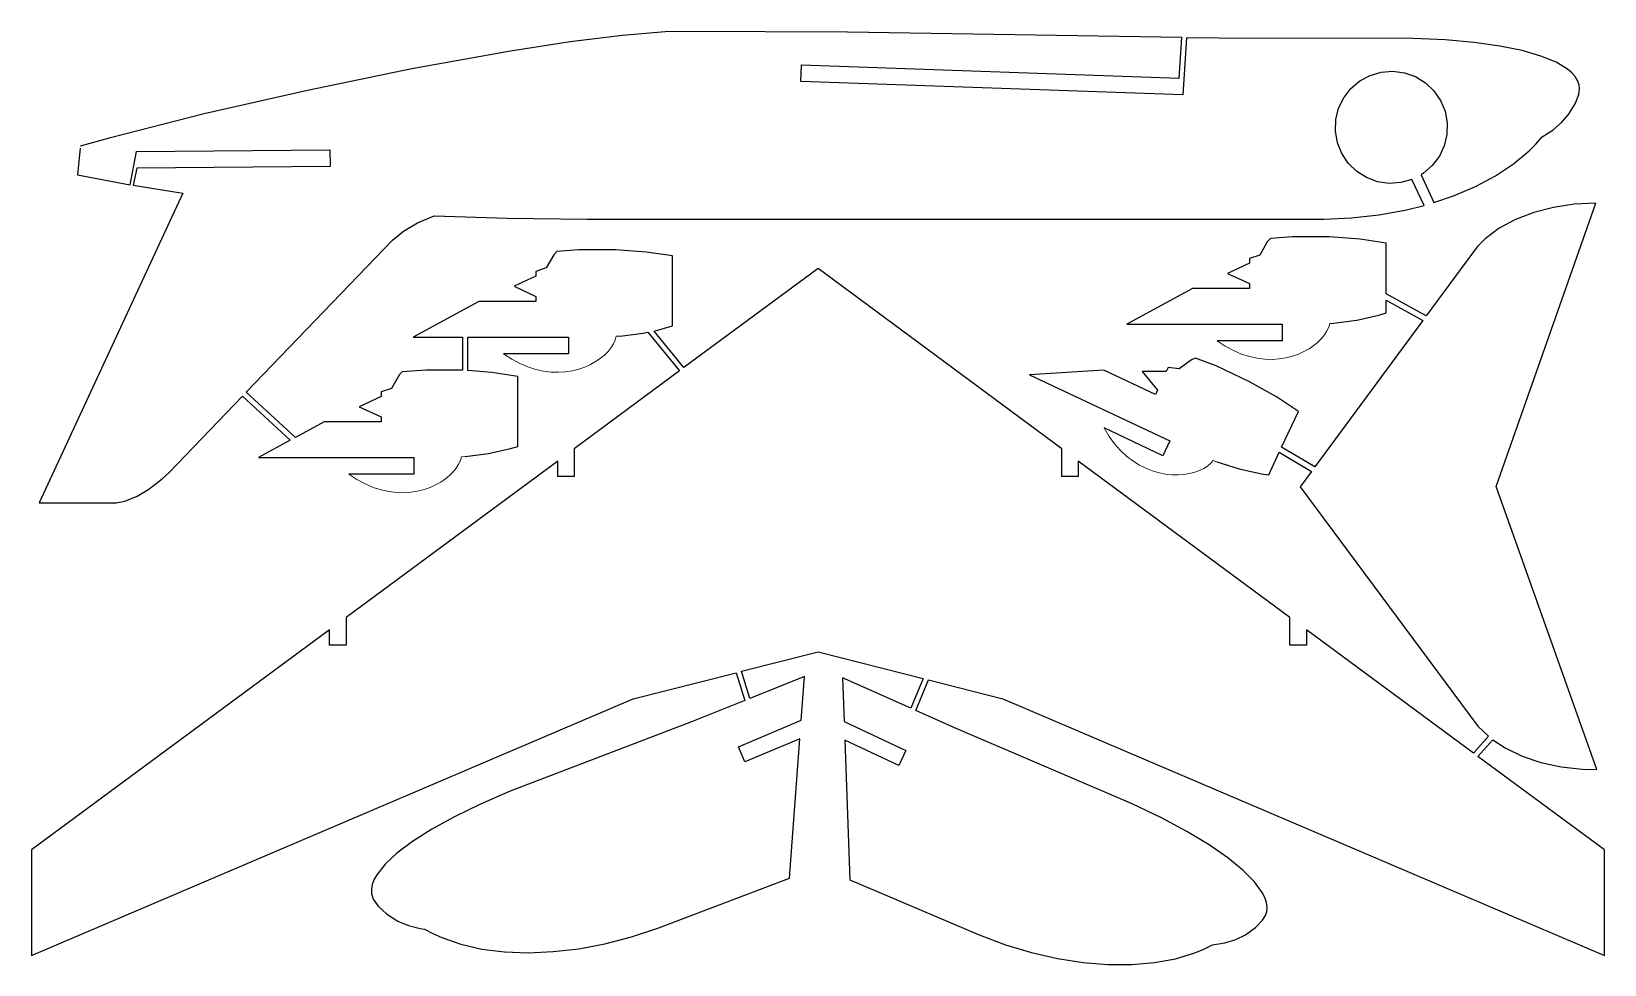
# Model space of a CAD drawing. Extents: x 0 to 285, y 0 to 169.
import ezdxf

# ---------------------------------------------------------------- set-up
doc = ezdxf.new("R2010")
doc.units = 0
doc.header["$MEASUREMENT"] = 0

# ---------------------------------------------------------------- blocks, each defined once
blk = doc.blocks.new('*E0')
at = {"color": 7, "linetype": 'Continuous', "lineweight": 0, "flags": 128}
blk.add_lwpolyline([(77.915732, 91.997778), (77.731462, 91.319486), (77.420608, 90.630963), (76.989592, 89.943056), (76.444834, 89.266611), (75.792756, 88.612474), (75.039779, 87.991492), (74.192322, 87.414512), (73.256809, 86.892379), (72.239658, 86.43594), (71.147292, 86.056042), (69.986131, 85.763531), (68.762596, 85.569253), (67.483109, 85.484055), (66.15409, 85.518784), (64.78196, 85.684285), (63.37314, 85.991405), (61.934051, 86.45099), (60.471114, 87.073888), (58.99075, 87.870943), (57.49938, 88.853004)], dxfattribs=at)
blk = doc.blocks.new('*E1')
at = {"color": 7, "linetype": 'Continuous', "lineweight": 0, "flags": 128}
blk.add_lwpolyline([(105.963126, 113.812415), (105.778856, 113.134123), (105.468002, 112.4456), (105.036986, 111.757693), (104.492228, 111.081248), (103.84015, 110.427111), (103.087173, 109.806129), (102.239716, 109.229149), (101.304203, 108.707016), (100.287052, 108.250577), (99.194686, 107.870679), (98.033525, 107.578168), (96.80999, 107.38389), (95.530503, 107.298692), (94.201484, 107.333421), (92.829354, 107.498922), (91.420534, 107.806042), (89.981445, 108.265627), (88.518508, 108.888525), (87.038144, 109.68558), (85.546774, 110.667641)], dxfattribs=at)
blk = doc.blocks.new('*E2')
at = {"color": 7, "linetype": 'Continuous', "lineweight": 0, "flags": 128}
blk.add_lwpolyline([(235.292754, 116.149703), (235.108484, 115.471411), (234.79763, 114.782888), (234.366614, 114.094981), (233.821856, 113.418536), (233.169778, 112.764399), (232.416801, 112.143417), (231.569344, 111.566437), (230.633831, 111.044304), (229.61668, 110.587865), (228.524314, 110.207967), (227.363153, 109.915456), (226.139618, 109.721178), (224.860131, 109.63598), (223.531112, 109.670709), (222.158982, 109.83621), (220.750162, 110.14333), (219.311073, 110.602915), (217.848136, 111.225813), (216.367772, 112.022868), (214.876402, 113.004929)], dxfattribs=at)
blk = doc.blocks.new('*E3')
at = {"color": 7, "linetype": 'Continuous', "lineweight": 0, "flags": 128}
blk.add_lwpolyline([(214.197654, 91.34583), (213.741547, 90.811038), (213.166596, 90.321012), (212.483237, 89.882822), (211.701904, 89.503537), (210.833033, 89.190225), (209.88706, 88.949956), (208.874421, 88.789798), (207.805551, 88.716822), (206.690886, 88.738095), (205.540861, 88.860687), (204.365912, 89.091668), (203.176474, 89.438106), (201.982984, 89.90707), (200.795876, 90.50563), (199.625587, 91.240854), (198.482551, 92.119811), (197.377205, 93.149572), (196.319984, 94.337204), (195.321324, 95.689776), (194.39166, 97.214359)], dxfattribs=at)

msp = doc.modelspace()

# ---------------------------------------------------------------- linework, layer by layer
at = {"linetype": 'Continuous'}
for p, q in [((107.091789, 168.306335), (97.64048, 167.120071)), ((114.843246, 168.93634), (107.091789, 168.306335)), ((117.969246, 169.018692), (114.843246, 168.93634)), ((147.903717, 168.918869), (117.969246, 169.018692)), ((208.485657, 167.907547), (147.903717, 168.918869)), ((86.848663, 165.454498), (68.933525, 162.225723)), ((97.64048, 167.120071), (86.848663, 165.454498)), ((207.984436, 160.582489), (208.485657, 167.907547)), ((209.34407, 167.893219), (208.696991, 157.555771)), ((215.230484, 167.800461), (209.34407, 167.893219)), ((250.417389, 167.740112), (215.230484, 167.800461)), ((256.250122, 167.481842), (250.417389, 167.740112)), ((261.496979, 167.02124), (256.250122, 167.481842)), ((266.142059, 166.373245), (261.496979, 167.02124)), ((270.169525, 165.552795), (266.142059, 166.373245)), ((273.563477, 164.574783), (270.169525, 165.552795)), ((139.447998, 159.973999), (139.552704, 162.972183)), ((139.552704, 162.972183), (207.984436, 160.582489)), ((276.308044, 163.454132), (273.563477, 164.574783)), ((278.387329, 162.20578), (276.308044, 163.454132)), ((68.933525, 162.225723), (50.023483, 158.351273)), ((208.696991, 157.555771), (139.447998, 159.973999)), ((239.132736, 158.701843), (240.748657, 160.06813)), ((240.748657, 160.06813), (242.612473, 161.070175)), ((242.612473, 161.070175), (244.643387, 161.664551)), ((244.643387, 161.664551), (246.753372, 161.825485)), ((246.753372, 161.825485), (248.850937, 161.54599)), ((248.850937, 161.54599), (250.845169, 160.838196)), ((250.845169, 160.838196), (252.649597, 159.732773)), ((252.649597, 159.732773), (254.18602, 158.277664)), ((279.172546, 161.538376), (278.387329, 162.20578)), ((279.785492, 160.844635), (279.172546, 161.538376)), ((280.224213, 160.126434), (279.785492, 160.844635)), ((280.486664, 159.385635), (280.224213, 160.126434)), ((50.023483, 158.351273), (31.331293, 154.090851)), ((236.911041, 155.126709), (237.834778, 157.030548)), ((237.834778, 157.030548), (239.132736, 158.701843)), ((254.18602, 158.277664), (255.387802, 156.535934)), ((279.769592, 155.898346), (280.421478, 157.604309)), ((280.421478, 157.604309), (280.570892, 158.6241)), ((280.570892, 158.6241), (280.486664, 159.385635)), ((31.331293, 154.090851), (14.069698, 149.704147)), ((236.401581, 153.072845), (236.911041, 155.126709)), ((255.387802, 156.535934), (256.20285, 154.583099)), ((256.20285, 154.583099), (256.595856, 152.503799)), ((277.310089, 152.526505), (278.576263, 153.98143)), ((278.576263, 153.98143), (279.769592, 155.898346)), ((236.328461, 150.957993), (236.401581, 153.072845)), ((256.595856, 152.503799), (256.549774, 150.388199)), ((273.774963, 149.94075), (275.713348, 151.151276)), ((275.713348, 151.151276), (277.310089, 152.526505)), ((14.069698, 149.704147), (8.843354, 148.258713)), ((236.69487, 148.873856), (236.328461, 150.957993)), ((237.484924, 146.910751), (236.69487, 148.873856)), ((256.066589, 148.327988), (255.167236, 146.412491)), ((256.549774, 150.388199), (256.066589, 148.327988)), ((271.430359, 147.383987), (272.664398, 148.639267)), ((272.664398, 148.639267), (273.774963, 149.94075)), ((8.80614, 147.871686), (8.340818, 143.032333)), ((17.895294, 141.256348), (19.044231, 147.287201)), ((19.044231, 147.287201), (54.095554, 147.593094)), ((54.095554, 147.593094), (54.121735, 144.593201)), ((238.664352, 145.153824), (237.484924, 146.910751)), ((255.167236, 146.412491), (253.890732, 144.724762)), ((268.613251, 145.020203), (271.430359, 147.383987)), ((8.340818, 143.032333), (17.895294, 141.256348)), ((19.07041, 144.287308), (18.422085, 141.169235)), ((54.121735, 144.593201), (19.07041, 144.287308)), ((240.182053, 143.679199), (238.664352, 145.153824)), ((241.972229, 142.550827), (240.182053, 143.679199)), ((252.292404, 143.337952), (251.850388, 143.045639)), ((251.850388, 143.045639), (254.195816, 138.048843)), ((253.890732, 144.724762), (252.292404, 143.337952)), ((261.733337, 140.937531), (265.366608, 142.865891)), ((265.366608, 142.865891), (268.613251, 145.020203)), ((27.444855, 139.762787), (1.40812, 83.649132)), ((18.422085, 141.169235), (27.444855, 139.762787)), ((243.957245, 141.817612), (241.972229, 142.550827)), ((246.051071, 141.511353), (243.957245, 141.817612)), ((248.162933, 141.645309), (246.051071, 141.511353)), ((250.201294, 142.213699), (248.162933, 141.645309)), ((252.399841, 137.5298), (250.201294, 142.213699)), ((257.75647, 139.251587), (261.733337, 140.937531)), ((248.943619, 136.672836), (252.399841, 137.5298)), ((254.195816, 138.048843), (257.75647, 139.251587)), ((265.492676, 86.608582), (283.533661, 137.913666)), ((275.845612, 137.160751), (272.274994, 136.239014)), ((279.620728, 137.723694), (275.845612, 137.160751)), ((283.533661, 137.913666), (279.620728, 137.723694)), ((67.43383, 132.85582), (69.964722, 134.348801)), ((69.964722, 134.348801), (72.979836, 135.657639)), ((72.979836, 135.657639), (86.215042, 135.183121)), ((86.215042, 135.183121), (100.72847, 135.03476)), ((100.72847, 135.03476), (234.220917, 135.03476)), ((234.220917, 135.03476), (239.271667, 135.261475)), ((239.271667, 135.261475), (244.193542, 135.813004)), ((244.193542, 135.813004), (248.943619, 136.672836)), ((268.975494, 134.972641), (266.013672, 133.375824)), ((272.274994, 136.239014), (268.975494, 134.972641)), ((38.923397, 103.678871), (65.4105, 131.224915)), ((65.4105, 131.224915), (67.43383, 132.85582)), ((224.534348, 131.528015), (223.978409, 130.92598)), ((228.536911, 131.83992), (224.534348, 131.528015)), ((235.210709, 131.822678), (228.536911, 131.83992)), ((240.794846, 131.415985), (235.210709, 131.822678)), ((245.498016, 130.696487), (240.794846, 131.415985)), ((263.456238, 131.462753), (262.00882, 130.018646)), ((266.013672, 133.375824), (263.456238, 131.462753)), ((94.648766, 128.588699), (93.309151, 126.184845)), ((95.204712, 129.19072), (94.648766, 128.588699)), ((99.207275, 129.502625), (95.204712, 129.19072)), ((105.881081, 129.485397), (99.207275, 129.502625)), ((111.465202, 129.078705), (105.881081, 129.485397)), ((116.168381, 128.359207), (111.465202, 129.078705)), ((116.168381, 115.697166), (116.168381, 128.359207)), ((222.638779, 128.522125), (220.741409, 127.891045)), ((223.978409, 130.92598), (222.638779, 128.522125)), ((245.498016, 121.502373), (245.498016, 130.696487)), ((262.00882, 130.018646), (252.779175, 117.509483)), ((93.309151, 126.184845), (91.411766, 125.553757)), ((91.411766, 125.553757), (91.411766, 124.712303)), ((142.55249, 126.07753), (118.265999, 108.139305)), ((186.732529, 93.445747), (142.55249, 126.07753)), ((220.741409, 127.049583), (216.788879, 125.2089)), ((220.741409, 127.891045), (220.741409, 127.049583)), ((91.411766, 124.712303), (87.459236, 122.871613)), ((87.459236, 122.871613), (91.411766, 121.03093)), ((216.788879, 125.2089), (220.741409, 123.368217)), ((220.741409, 123.368217), (220.741409, 122.471581)), ((81.077538, 120.134293), (69.202942, 113.667641)), ((91.411766, 120.134293), (81.077538, 120.134293)), ((91.411766, 121.03093), (91.411766, 120.134293)), ((210.407166, 122.471581), (198.532578, 116.004929)), ((220.741409, 122.471581), (210.407166, 122.471581)), ((252.779175, 117.509483), (245.498016, 121.502373)), ((245.498016, 118.034454), (245.498016, 120.361877)), ((245.498016, 120.361877), (252.180084, 116.697525)), ((240.18364, 116.71228), (244.208557, 117.63575)), ((244.208557, 117.63575), (245.498016, 118.034454)), ((106.653694, 113.840118), (110.854004, 114.375)), ((110.854004, 114.375), (111.736198, 114.540985)), ((111.736198, 114.540985), (117.460632, 107.544456)), ((112.837395, 114.774269), (116.168381, 115.697166)), ((118.265999, 108.139305), (112.837395, 114.774269)), ((198.532578, 116.004929), (226.683975, 116.004929)), ((226.683975, 116.004929), (226.683975, 113.004929)), ((252.180084, 116.697525), (232.599976, 90.160103)), ((235.292754, 116.149703), (235.983337, 116.177399)), ((235.983337, 116.177399), (240.18364, 116.71228)), ((69.202942, 113.667641), (78.100044, 113.667641)), ((78.100044, 113.667641), (78.100044, 107.659706)), ((79.100044, 107.61348), (79.100044, 113.667641)), ((79.100044, 113.667641), (97.354347, 113.667641)), ((97.354347, 113.667641), (97.354347, 110.667641)), ((226.683975, 113.004929), (214.876402, 113.004929)), ((97.354347, 110.667641), (85.546774, 110.667641)), ((210.228119, 109.550217), (207.994736, 107.942398)), ((210.987061, 109.859291), (210.228119, 109.550217)), ((214.743469, 108.442558), (210.987061, 109.859291)), ((220.778763, 105.593849), (214.743469, 108.442558)), ((66.681709, 106.894577), (65.261757, 104.370216)), ((67.19474, 107.391823), (66.681709, 106.894577)), ((71.510376, 107.699318), (67.19474, 107.391823)), ((78.100044, 107.659706), (71.510376, 107.699318)), ((83.417816, 107.264061), (79.100044, 107.61348)), ((88.120995, 106.544571), (83.417816, 107.264061)), ((88.120995, 93.882538), (88.120995, 106.544571)), ((117.460632, 107.544456), (98.372452, 93.445747)), ((194.351425, 107.656563), (180.854736, 106.84243)), ((180.854736, 106.84243), (206.343643, 94.891808)), ((203.708267, 103.269554), (194.351425, 107.656563)), ((205.651688, 107.414581), (201.291595, 107.42588)), ((201.291595, 107.42588), (204.088898, 104.08139)), ((206.008896, 108.176453), (205.651688, 107.414581)), ((207.994736, 107.942398), (206.008896, 108.176453)), ((225.662109, 102.85508), (220.778763, 105.593849)), ((24.945951, 89.123047), (38.230598, 102.957405)), ((38.230598, 102.957405), (46.90657, 94.984894)), ((47.834549, 95.49025), (38.923397, 103.678871)), ((63.364376, 102.897667), (59.41185, 101.056984)), ((65.261757, 104.370216), (63.364376, 103.73912)), ((63.364376, 103.73912), (63.364376, 102.897667)), ((204.088898, 104.08139), (203.708267, 103.269554)), ((229.615036, 100.207077), (225.662109, 102.85508)), ((59.41185, 101.056984), (63.364376, 99.216301)), ((226.577682, 93.728867), (229.615036, 100.207077)), ((53.030148, 98.319656), (47.834549, 95.49025)), ((63.364376, 98.319656), (53.030148, 98.319656)), ((63.364376, 99.216301), (63.364376, 98.319656)), ((205.070099, 92.175537), (194.39166, 97.214359)), ((46.90657, 94.984894), (41.155548, 91.853004)), ((206.343643, 94.891808), (205.070099, 92.175537)), ((41.155548, 91.853004), (69.306953, 91.853004)), ((69.306953, 91.853004), (69.306953, 88.853004)), ((78.606308, 92.025482), (82.806618, 92.560364)), ((82.806618, 92.560364), (86.831528, 93.483833)), ((86.831528, 93.483833), (88.120995, 93.882538)), ((98.372452, 93.445747), (98.372452, 88.445747)), ((186.732529, 88.445747), (186.732529, 93.445747)), ((224.239838, 88.742592), (226.151184, 92.819206)), ((226.151184, 92.819206), (232.003235, 89.351326)), ((232.599976, 90.160103), (226.577682, 93.728867)), ((23.716461, 87.989639), (24.945951, 89.123047)), ((95.372452, 91.229919), (57.008301, 62.89381)), ((69.306953, 88.853004), (57.49938, 88.853004)), ((95.372452, 88.445747), (95.372452, 91.229919)), ((98.372452, 88.445747), (95.372452, 88.445747)), ((189.732529, 88.445747), (186.732529, 88.445747)), ((228.09668, 62.89381), (189.732529, 91.229919)), ((189.732529, 91.229919), (189.732529, 88.445747)), ((214.836685, 91.100281), (218.866806, 89.801491)), ((218.866806, 89.801491), (222.903076, 88.928993)), ((222.903076, 88.928993), (224.239838, 88.742592)), ((232.003235, 89.351326), (229.940063, 86.555069)), ((19.145971, 84.855713), (21.290836, 86.126091)), ((21.290836, 86.126091), (23.716461, 87.989639)), ((229.940063, 86.555069), (262.139496, 43.188213)), ((283.688019, 35.358032), (265.492676, 86.608582)), ((1.40812, 83.649132), (15.338789, 83.667465)), ((15.338789, 83.667465), (16.948921, 83.971535)), ((16.948921, 83.971535), (19.145971, 84.855713)), ((57.008301, 62.89381), (57.008301, 57.89381)), ((228.09668, 57.89381), (228.09668, 62.89381)), ((54.008301, 60.677982), (0, 20.786963)), ((54.008301, 57.89381), (54.008301, 60.677982)), ((261.359192, 38.325806), (231.09668, 60.677982)), ((231.09668, 60.677982), (231.09668, 57.89381)), ((57.008301, 57.89381), (54.008301, 57.89381)), ((231.09668, 57.89381), (228.09668, 57.89381)), ((128.676392, 53.141651), (142.55249, 56.681473)), ((142.55249, 56.681473), (161.59137, 51.824619)), ((109.050949, 48.135162), (127.705948, 52.894089)), ((127.705948, 52.894089), (129.288162, 47.868252)), ((130.218979, 48.24168), (128.676392, 53.141651)), ((140.093063, 52.20853), (130.218979, 48.24168)), ((139.501328, 44.282375), (140.093063, 52.20853)), ((159.365143, 46.461449), (147.016251, 51.986855)), ((147.016251, 51.986855), (147.299026, 44.043674)), ((161.59137, 51.824619), (159.365143, 46.461449)), ((160.278717, 46.053917), (162.570419, 51.57486)), ((162.570419, 51.57486), (176.054031, 48.135162)), ((0, 1.643222), (109.050949, 48.135162)), ((124.452934, 45.933186), (119.604668, 43.998878)), ((129.288162, 47.868252), (124.452934, 45.933186)), ((167.169586, 42.985958), (160.278717, 46.053917)), ((176.054031, 48.135162), (285.10498, 1.643222)), ((119.604668, 43.998878), (86.744408, 31.416109)), ((128.115677, 39.483543), (139.501328, 44.282375)), ((147.299026, 44.043674), (158.489273, 38.805321)), ((199.515182, 29.133713), (167.169586, 42.985958)), ((262.139496, 43.188213), (264.045807, 41.37064)), ((139.250381, 40.921024), (129.280838, 36.719063)), ((137.367706, 15.703004), (139.250381, 40.921024)), ((157.217377, 36.088284), (147.418945, 40.675106)), ((147.418945, 40.675106), (148.318649, 15.402915)), ((264.045807, 41.37064), (261.359192, 38.325806)), ((262.166626, 37.729443), (264.834869, 40.753468)), ((264.834869, 40.753468), (267.101807, 39.277843)), ((129.280838, 36.719063), (128.115677, 39.483543)), ((158.489273, 38.805321), (157.217377, 36.088284)), ((285.10498, 20.786963), (262.166626, 37.729443)), ((267.101807, 39.277843), (270.188049, 37.798889)), ((270.188049, 37.798889), (273.588776, 36.656052)), ((273.588776, 36.656052), (277.237366, 35.863316)), ((277.237366, 35.863316), (281.067139, 35.434647)), ((281.067139, 35.434647), (283.688019, 35.358032)), ((86.744408, 31.416109), (81.385735, 29.098324)), ((81.385735, 29.098324), (76.646584, 26.800049)), ((204.779587, 26.60911), (199.515182, 29.133713)), ((76.646584, 26.800049), (72.536484, 24.54088)), ((209.42569, 24.128115), (204.779587, 26.60911)), ((72.536484, 24.54088), (69.064957, 22.340412)), ((213.444733, 21.710682), (209.42569, 24.128115)), ((0, 20.786963), (0, 1.643222)), ((66.241524, 20.218241), (64.075706, 18.193962)), ((69.064957, 22.340412), (66.241524, 20.218241)), ((216.827988, 19.376759), (213.444733, 21.710682)), ((285.10498, 1.643222), (285.10498, 20.786963)), ((64.075706, 18.193962), (62.57703, 16.28717)), ((219.566681, 17.146299), (216.827988, 19.376759)), ((221.652069, 15.039255), (219.566681, 17.146299)), ((61.75502, 14.517463), (61.600742, 13.69014)), ((62.080849, 15.383957), (61.75502, 14.517463)), ((62.57703, 16.28717), (62.080849, 15.383957)), ((113.522766, 6.619218), (137.367706, 15.703004)), ((148.318649, 15.402915), (171.791946, 5.397901)), ((223.075378, 13.075577), (221.652069, 15.039255)), ((61.600742, 13.69014), (61.619202, 12.904435)), ((61.619202, 12.904435), (61.93866, 11.880648)), ((61.93866, 11.880648), (62.846924, 10.594849)), ((223.536041, 12.153734), (223.075378, 13.075577)), ((223.827881, 11.275215), (223.536041, 12.153734)), ((62.846924, 10.594849), (64.359825, 9.205808)), ((64.359825, 9.205808), (66.430283, 7.911225)), ((223.142395, 8.044995), (223.679718, 8.924537)), ((223.679718, 8.924537), (223.900818, 9.658123)), ((223.949844, 10.442514), (223.827881, 11.275215)), ((223.900818, 9.658123), (223.949844, 10.442514)), ((66.430283, 7.911225), (68.320686, 7.121204)), ((68.320686, 7.121204), (70.478355, 6.578926)), ((70.478355, 6.578926), (71.253532, 6.467636)), ((71.253532, 6.467636), (72.754654, 5.646771)), ((108.722191, 5.03305), (113.522766, 6.619218)), ((220.024429, 5.435721), (221.873825, 6.731243)), ((221.873825, 6.731243), (223.142395, 8.044995)), ((72.754654, 5.646771), (74.354736, 4.913033)), ((74.354736, 4.913033), (77.828781, 3.706989)), ((77.828781, 3.706989), (81.629662, 2.849607)), ((94.533272, 2.370475), (99.181435, 2.908783)), ((99.181435, 2.908783), (103.926414, 3.796273)), ((103.926414, 3.796273), (108.722191, 5.03305)), ((171.791946, 5.397901), (176.527145, 3.626083)), ((176.527145, 3.626083), (181.271149, 2.203578)), ((212.491318, 2.839382), (214.023254, 3.601196)), ((214.023254, 3.601196), (216.281067, 3.954747)), ((216.281067, 3.954747), (218.289154, 4.593778)), ((218.289154, 4.593778), (220.024429, 5.435721)), ((81.629662, 2.849607), (85.711372, 2.340992)), ((85.711372, 2.340992), (90.027916, 2.181246)), ((90.027916, 2.181246), (94.533272, 2.370475)), ((181.271149, 2.203578), (185.977997, 1.132073)), ((185.977997, 1.132073), (190.601685, 0.413253)), ((190.601685, 0.413253), (195.096268, 0.048806)), ((195.096268, 0.048806), (199.415741, 0.040419)), ((199.415741, 0.040419), (203.51416, 0.389778)), ((203.51416, 0.389778), (207.345535, 1.098569)), ((207.345535, 1.098569), (210.863892, 2.16848)), ((210.863892, 2.16848), (212.491318, 2.839382))]:
    msp.add_line(p, q, dxfattribs=at)
at = {"color": 7, "linetype": 'Continuous', "lineweight": 0}
for p, q in [((105.963126, 113.812415), (106.653694, 113.840118)), ((77.915732, 91.997778), (78.606308, 92.025482)), ((214.197654, 91.34583), (214.836685, 91.100281))]:
    msp.add_line(p, q, dxfattribs=at)

# ---------------------------------------------------------------- block references
at = {"color": 7, "linetype": 'Continuous'}
for name in ['*E2', '*E1', '*E3', '*E0']:
    msp.add_blockref(name, (0, 0), dxfattribs=at)

doc.saveas('drawing.dxf')
